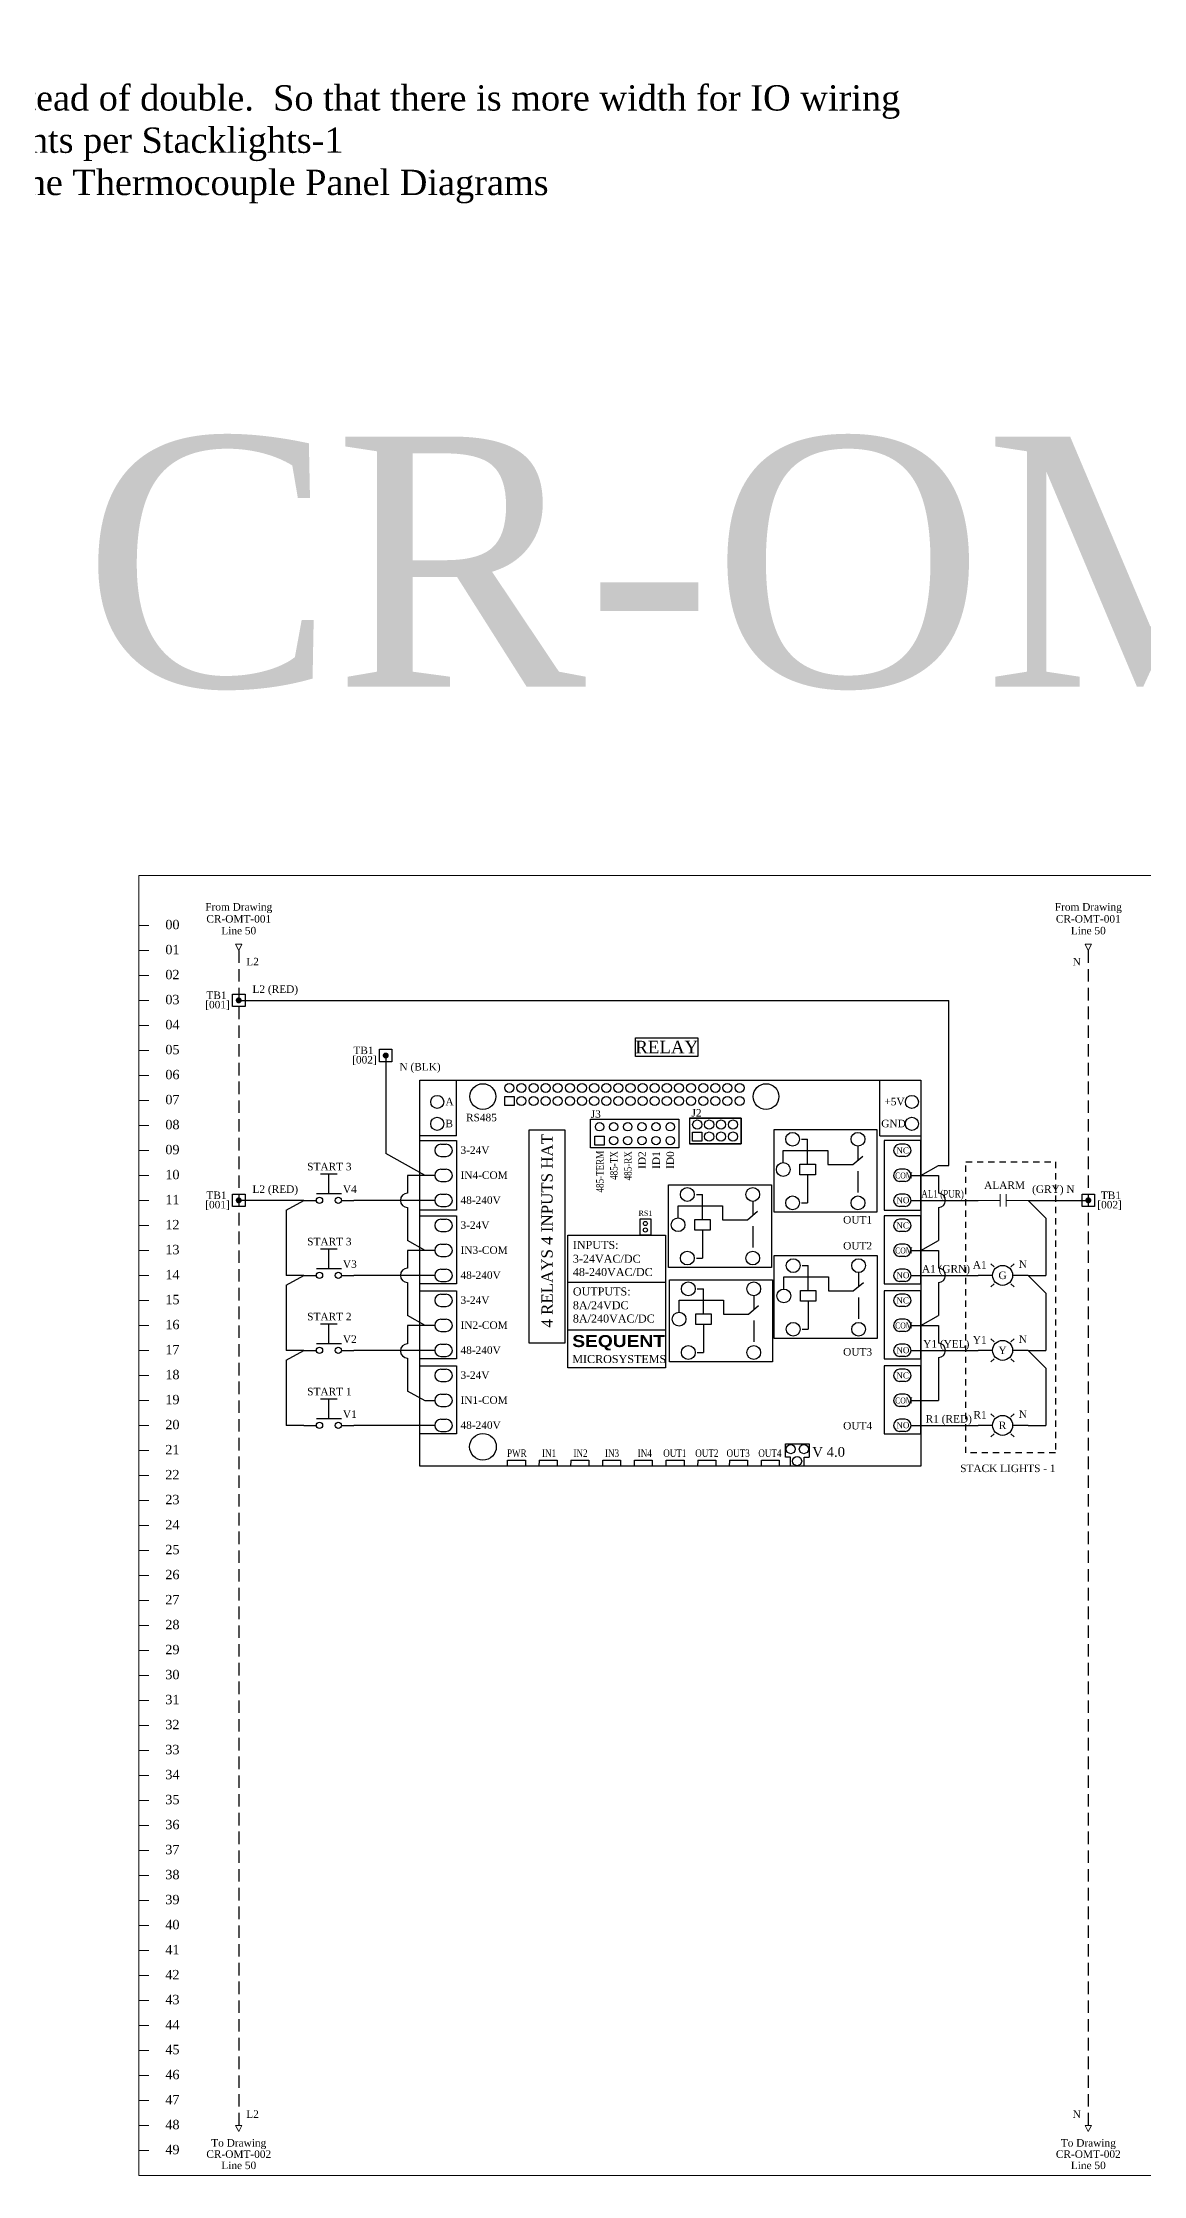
# Model space of a CAD drawing. Extents: x -1 to 110, y 0 to 43.
# Drawn here: x 44.55 to 66.58, y 0 to 42.65 of the extents above; entities that cross this region are included whole.
import ezdxf
from ezdxf.enums import TextEntityAlignment as Align

# ---------------------------------------------------------------- set-up
doc = ezdxf.new("R2010")
doc.units = 0
doc.header["$MEASUREMENT"] = 0
doc.linetypes.add('DASHED2', pattern=[0.375, 0.25, -0.125])
doc.layers.get('0').update_dxf_attribs({"linetype": 'CONTINUOUS'})
for name, color, linetype in [('BORDER', 7, 'CONTINUOUS'), ('BUS JUMPER', 7, 'DASHED2'), ('DEVICE', 4, 'CONTINUOUS'), ('LABEL', 1, 'CONTINUOUS'), ('TEXT', 3, 'CONTINUOUS'), ('WIRE', 7, 'CONTINUOUS')]:
    doc.layers.add(name, color=color, linetype=linetype)
doc.styles.get("Standard").update_dxf_attribs({"font": 'times.ttf', "height": 0.15})

# ---------------------------------------------------------------- blocks, each defined once
blk = doc.blocks.new('BLACK ARROW')
at = {"linetype": 'Continuous', "lineweight": 9}
for p, q in [((0, -0.0625), (0, 0.0625)), ((0, 0.0625), (0.125, 0)), ((0.125, 0), (0, -0.0625))]:
    blk.add_line(p, q, dxfattribs=at)
blk = doc.blocks.new('1ARROW_FROM_TOP')
at = {"layer": 'WIRE', "rotation": 270}
blk.add_blockref('BLACK ARROW', (0, 0.125), dxfattribs=at)
at = {"layer": 'LABEL'}
blk.add_attdef('WIRE_NUMBER_LEFT', text='', height=0.15, dxfattribs=at).set_placement((-0.15, -0.15), align=Align.TOP_RIGHT)
blk.add_attdef('WIRE_NUMBER_RIGHT', text='', height=0.15, dxfattribs=at).set_placement((0.15, -0.15), align=Align.TOP_LEFT)
at = {"layer": 'TEXT'}
for tag, p in [('DESC1', (0, 0.75)), ('DESC2', (0, 0.51)), ('DESC3', (0, 0.275))]:
    blk.add_attdef(tag, text='', height=0.15, dxfattribs=at).set_placement(p, align=Align.BOTTOM_CENTER)
blk = doc.blocks.new('2_column_border')
at = {"lineweight": 9}
for p, q in [((0, 25), (0, 24)), ((0, 25), (0.2, 25)), ((0, 24.5), (0.2, 24.5)), ((0, 24), (0, 23)), ((0, 24), (0.2, 24)), ((0, 23.5), (0.2, 23.5)), ((0, 23), (0, 22)), ((0, 23), (0.2, 23)), ((0, 22.5), (0.2, 22.5)), ((0, 22), (0, 21)), ((0, 22), (0.2, 22)), ((0, 21.5), (0.2, 21.5)), ((0, 21), (0, 20)), ((0, 21), (0.2, 21)), ((0, 20.5), (0.2, 20.5)), ((0, 20), (0, 19)), ((0, 20), (0.2, 20)), ((0, 19.5), (0.2, 19.5)), ((0, 19), (0, 18)), ((0, 19), (0.2, 19)), ((0, 18.5), (0.2, 18.5)), ((0, 18), (0, 17)), ((0, 18), (0.2, 18)), ((0, 17.5), (0.2, 17.5)), ((0, 17), (0, 16)), ((0, 17), (0.2, 17)), ((0, 16.5), (0.2, 16.5)), ((0, 16), (0, 15)), ((0, 16), (0.2, 16)), ((0, 15.5), (0.2, 15.5)), ((0, 15), (0, 14)), ((0, 15), (0.2, 15)), ((0, 14.5), (0.2, 14.5)), ((0, 14), (0, 13)), ((0, 14), (0.2, 14)), ((0, 13.5), (0.2, 13.5)), ((0, 13), (0, 12)), ((0, 13), (0.2, 13)), ((0, 12.5), (0.2, 12.5)), ((0, 12), (0, 11)), ((0, 12), (0.2, 12)), ((0, 11.5), (0.2, 11.5)), ((0, 11), (0, 10)), ((0, 11), (0.2, 11)), ((0, 10.5), (0.2, 10.5)), ((0, 10), (0, 9)), ((0, 10), (0.2, 10)), ((0, 9.5), (0.2, 9.5)), ((0, 9), (0, 8)), ((0, 9), (0.2, 9)), ((0, 8.5), (0.2, 8.5)), ((0, 8), (0, 7)), ((0, 8), (0.2, 8)), ((0, 7.5), (0.2, 7.5)), ((0, 7), (0, 6)), ((0, 7), (0.2, 7)), ((0, 6.5), (0.2, 6.5)), ((0, 6), (0, 5)), ((0, 6), (0.2, 6)), ((0, 5.5), (0.2, 5.5)), ((0, 5), (0, 4)), ((0, 5), (0.2, 5)), ((0, 4.5), (0.2, 4.5)), ((0, 4), (0, 3)), ((0, 4), (0.2, 4)), ((0, 3.5), (0.2, 3.5)), ((0, 3), (0, 2)), ((0, 3), (0.2, 3)), ((0, 2.5), (0.2, 2.5)), ((0, 2), (0, 1)), ((0, 2), (0.2, 2)), ((0, 1.5), (0.2, 1.5)), ((0, 1), (0, 0)), ((0, 1), (0.2, 1)), ((0, 0.5), (0.2, 0.5))]:
    blk.add_line(p, q, dxfattribs=at)
blk.add_lwpolyline([(0, 0), (40, 0), (40, 26), (0, 26)], close=True, dxfattribs=at)
for s, p in [('00', (0.673, 25.016)), ('51', (20.673, 24.516)), ('10', (0.673, 20.016)), ('61', (20.673, 19.516)), ('20', (0.673, 15.016)), ('71', (20.673, 14.516)), ('30', (0.673, 10.016)), ('40', (0.673, 5.016))]:
    blk.add_text(s, height=0.1875).set_placement(p, align=Align.MIDDLE_CENTER)
for s, p in [('50', (20.673, 25.016)), ('01', (0.673, 24.516)), ('02', (0.673, 24.016)), ('52', (20.673, 24.016)), ('03', (0.673, 23.516)), ('53', (20.673, 23.516)), ('04', (0.673, 23.016)), ('54', (20.673, 23.016)), ('05', (0.673, 22.516)), ('55', (20.673, 22.516)), ('06', (0.673, 22.016)), ('56', (20.673, 22.016)), ('07', (0.673, 21.516)), ('57', (20.673, 21.516)), ('08', (0.673, 21.016)), ('58', (20.673, 21.016)), ('09', (0.673, 20.516)), ('59', (20.673, 20.516)), ('60', (20.673, 20.016)), ('11', (0.673, 19.516)), ('12', (0.673, 19.016)), ('62', (20.673, 19.016)), ('13', (0.673, 18.516)), ('63', (20.673, 18.516)), ('14', (0.673, 18.016)), ('64', (20.673, 18.016)), ('15', (0.673, 17.516)), ('65', (20.673, 17.516)), ('16', (0.673, 17.016)), ('66', (20.673, 17.016)), ('17', (0.673, 16.516)), ('67', (20.673, 16.516)), ('18', (0.673, 16.016)), ('68', (20.673, 16.016)), ('19', (0.673, 15.516)), ('69', (20.673, 15.516)), ('70', (20.673, 15.016)), ('21', (0.673, 14.516)), ('22', (0.673, 14.016)), ('72', (20.673, 14.016)), ('23', (0.673, 13.516)), ('73', (20.673, 13.516)), ('24', (0.673, 13.016)), ('74', (20.673, 13.016)), ('25', (0.673, 12.516)), ('75', (20.673, 12.516)), ('26', (0.673, 12.016)), ('76', (20.673, 12.016)), ('27', (0.673, 11.516)), ('77', (20.673, 11.516)), ('28', (0.673, 11.016)), ('78', (20.673, 11.016)), ('29', (0.673, 10.516)), ('79', (20.673, 10.516)), ('80', (20.673, 10.016)), ('31', (0.673, 9.516)), ('81', (20.673, 9.516)), ('32', (0.673, 9.016)), ('82', (20.673, 9.016)), ('33', (0.673, 8.516)), ('83', (20.673, 8.516)), ('34', (0.673, 8.016)), ('84', (20.673, 8.016)), ('35', (0.673, 7.516)), ('85', (20.673, 7.516)), ('36', (0.673, 7.016)), ('86', (20.673, 7.016)), ('37', (0.673, 6.516)), ('87', (20.673, 6.516)), ('38', (0.673, 6.016)), ('88', (20.673, 6.016)), ('39', (0.673, 5.516)), ('89', (20.673, 5.516)), ('90', (20.673, 5.016)), ('41', (0.673, 4.516)), ('91', (20.673, 4.516)), ('42', (0.673, 4.016)), ('92', (20.673, 4.016)), ('43', (0.673, 3.516)), ('93', (20.673, 3.516)), ('44', (0.673, 3.016)), ('94', (20.673, 3.016)), ('45', (0.673, 2.516)), ('95', (20.673, 2.516)), ('46', (0.673, 2.016)), ('96', (20.673, 2.016)), ('47', (0.673, 1.516)), ('97', (20.673, 1.516)), ('48', (0.673, 1.016)), ('98', (20.673, 1.016)), ('49', (0.673, 0.516)), ('99', (20.673, 0.516))]:
    blk.add_text(s, height=0.1875).set_placement(p, align=Align.MIDDLE)
blk = doc.blocks.new('Four Relays Four HV Inputs')
at = {"layer": 'DEVICE'}
for p, q in [((0, 6.815), (10.025, 6.815)), ((0, -0.907), (0, 6.815)), ((0, 5.704), (0, 6.815)), ((0.734, 5.704), (0.734, 6.815)), ((9.207, 5.704), (9.207, 6.815)), ((10.025, 6.815), (10.025, -0.907)), ((3.42, 6.035), (5.187, 6.035)), ((3.42, 5.464), (3.42, 6.035)), ((5.187, 6.035), (5.187, 5.464)), ((0.734, 5.704), (0, 5.704)), ((7.641, 5.633), (7.763, 5.633)), ((7.763, 5.133), (7.763, 5.633)), ((9.207, 5.704), (10.025, 5.704)), ((0.424, 5.533), (0.531, 5.533)), ((0.424, 5.29), (0.531, 5.29)), ((5.187, 5.464), (3.42, 5.464)), ((7.275, 5.408), (8.166, 5.408)), ((7.275, 5.165), (7.275, 5.408)), ((8.166, 5.408), (8.166, 5.127)), ((8.166, 5.127), (8.664, 5.127)), ((8.664, 5.127), (8.865, 5.297)), ((8.77, 5.495), (8.77, 5.217)), ((9.711, 5.533), (9.604, 5.533)), ((9.711, 5.29), (9.604, 5.29)), ((0.424, 5.033), (0.531, 5.033)), ((0.424, 4.79), (0.531, 4.79)), ((7.763, 4.921), (7.763, 4.36)), ((8.77, 4.996), (8.77, 4.57)), ((9.711, 5.033), (9.604, 5.033)), ((9.711, 4.79), (9.604, 4.79)), ((0.424, 4.533), (0.531, 4.533)), ((0.424, 4.29), (0.531, 4.29)), ((5.169, 4.304), (6.06, 4.304)), ((5.169, 4.061), (5.169, 4.304)), ((5.536, 4.529), (5.657, 4.529)), ((5.657, 4.029), (5.657, 4.529)), ((6.06, 4.304), (6.06, 4.024)), ((6.664, 4.392), (6.664, 4.113)), ((7.641, 4.36), (7.763, 4.36)), ((9.711, 4.533), (9.604, 4.533)), ((9.711, 4.29), (9.604, 4.29)), ((0.424, 4.033), (0.531, 4.033)), ((6.06, 4.024), (6.558, 4.024)), ((6.558, 4.024), (6.759, 4.193)), ((6.664, 3.893), (6.664, 3.466)), ((9.711, 4.033), (9.604, 4.033)), ((0.424, 3.79), (0.531, 3.79)), ((0.424, 3.533), (0.531, 3.533)), ((2.964, 3.714), (4.917, 3.714)), ((2.964, 1.061), (2.964, 3.714)), ((4.917, 3.714), (4.917, 1.061)), ((5.657, 3.817), (5.657, 3.256)), ((9.711, 3.79), (9.604, 3.79)), ((9.711, 3.533), (9.604, 3.533)), ((0.424, 3.29), (0.531, 3.29)), ((0.424, 3.033), (0.531, 3.033)), ((5.536, 3.256), (5.657, 3.256)), ((7.654, 3.105), (7.776, 3.105)), ((7.776, 2.605), (7.776, 3.105)), ((9.711, 3.29), (9.604, 3.29)), ((9.711, 3.033), (9.604, 3.033)), ((0.424, 2.79), (0.531, 2.79)), ((2.964, 2.774), (4.917, 2.774)), ((5.555, 2.641), (5.677, 2.641)), ((5.677, 2.141), (5.677, 2.641)), ((7.287, 2.88), (8.178, 2.88)), ((7.287, 2.637), (7.287, 2.88)), ((8.178, 2.88), (8.178, 2.6)), ((8.178, 2.6), (8.676, 2.6)), ((8.676, 2.6), (8.878, 2.769)), ((8.782, 2.968), (8.782, 2.689)), ((9.711, 2.79), (9.604, 2.79)), ((0.424, 2.533), (0.531, 2.533)), ((0.424, 2.29), (0.531, 2.29)), ((5.189, 2.416), (6.08, 2.416)), ((5.189, 2.173), (5.189, 2.416)), ((6.08, 2.416), (6.08, 2.136)), ((6.08, 2.136), (6.578, 2.136)), ((6.578, 2.136), (6.779, 2.305)), ((6.684, 2.504), (6.684, 2.225)), ((7.776, 2.393), (7.776, 1.832)), ((8.782, 2.469), (8.782, 2.042)), ((9.711, 2.533), (9.604, 2.533)), ((9.711, 2.29), (9.604, 2.29)), ((0.424, 2.033), (0.531, 2.033)), ((0.424, 1.79), (0.531, 1.79)), ((2.964, 1.821), (4.917, 1.821)), ((5.677, 1.929), (5.677, 1.368)), ((6.684, 2.005), (6.684, 1.578)), ((7.654, 1.832), (7.776, 1.832)), ((9.711, 2.033), (9.604, 2.033)), ((9.711, 1.79), (9.604, 1.79)), ((0.424, 1.533), (0.531, 1.533)), ((0.424, 1.29), (0.531, 1.29)), ((5.555, 1.368), (5.677, 1.368)), ((9.711, 1.533), (9.604, 1.533)), ((9.711, 1.29), (9.604, 1.29)), ((0.424, 1.033), (0.531, 1.033)), ((4.917, 1.061), (2.964, 1.061)), ((9.711, 1.033), (9.604, 1.033)), ((0.424, 0.79), (0.531, 0.79)), ((0.424, 0.533), (0.531, 0.533)), ((9.711, 0.79), (9.604, 0.79)), ((9.711, 0.533), (9.604, 0.533)), ((0.424, 0.29), (0.531, 0.29)), ((0.424, 0.033), (0.531, 0.033)), ((9.711, 0.29), (9.604, 0.29)), ((9.711, 0.033), (9.604, 0.033)), ((0.424, -0.21), (0.531, -0.21)), ((9.711, -0.21), (9.604, -0.21)), ((1.755, -0.912), (1.757, -0.788)), ((1.757, -0.788), (2.114, -0.788)), ((2.114, -0.788), (2.114, -0.907)), ((2.392, -0.91), (2.395, -0.785)), ((2.392, -0.788), (2.749, -0.788)), ((2.749, -0.788), (2.749, -0.907)), ((3.027, -0.91), (3.03, -0.785)), ((3.027, -0.788), (3.384, -0.788)), ((3.384, -0.788), (3.384, -0.907)), ((3.662, -0.91), (3.665, -0.785)), ((3.662, -0.788), (4.019, -0.788)), ((4.019, -0.788), (4.019, -0.907)), ((4.297, -0.91), (4.3, -0.785)), ((4.297, -0.788), (4.654, -0.788)), ((4.654, -0.788), (4.654, -0.907)), ((4.932, -0.91), (4.935, -0.785)), ((4.932, -0.788), (5.289, -0.788)), ((5.289, -0.788), (5.289, -0.907)), ((5.567, -0.91), (5.57, -0.785)), ((5.567, -0.788), (5.924, -0.788)), ((5.924, -0.788), (5.924, -0.907)), ((6.202, -0.91), (6.205, -0.785)), ((6.202, -0.788), (6.559, -0.788)), ((6.559, -0.788), (6.559, -0.907)), ((6.837, -0.91), (6.84, -0.785)), ((6.837, -0.788), (7.194, -0.788)), ((7.194, -0.788), (7.194, -0.907)), ((7.318, -0.462), (7.792, -0.462)), ((7.318, -0.728), (7.318, -0.462)), ((7.417, -0.728), (7.318, -0.728)), ((7.417, -0.907), (7.417, -0.728)), ((7.692, -0.907), (7.692, -0.728)), ((7.692, -0.728), (7.792, -0.728)), ((7.792, -0.462), (7.792, -0.728)), ((10.025, -0.907), (0, -0.907))]:
    blk.add_line(p, q, dxfattribs=at)
for points in [[(1.702, 6.489), (1.889, 6.489), (1.889, 6.305), (1.702, 6.305)], [(5.402, 6.058), (6.425, 6.058), (6.425, 5.537), (5.402, 5.537)], [(5.403, 6.055), (6.431, 6.055), (6.431, 5.543), (5.403, 5.543)], [(0, 5.609), (0.734, 5.609), (0.734, 4.216), (0, 4.216)], [(2.191, 5.822), (2.905, 5.822), (2.905, 1.552), (2.191, 1.552)], [(3.501, 5.696), (3.688, 5.696), (3.688, 5.512), (3.501, 5.512)], [(5.458, 5.776), (5.645, 5.776), (5.645, 5.592), (5.458, 5.592)], [(7.095, 5.829), (9.144, 5.829), (9.144, 4.173), (7.095, 4.173)], [(10.025, 5.609), (9.291, 5.609), (9.291, 4.216), (10.025, 4.216)], [(7.609, 5.133), (7.917, 5.133), (7.917, 4.921), (7.609, 4.921)], [(4.979, 4.724), (7.038, 4.724), (7.038, 3.07), (4.979, 3.07)], [(0, 4.101), (0.734, 4.101), (0.734, 2.739), (0, 2.739)], [(4.414, 4.042), (4.626, 4.042), (4.626, 3.714), (4.414, 3.714)], [(5.504, 4.029), (5.811, 4.029), (5.811, 3.817), (5.504, 3.817)], [(10.025, 4.101), (9.291, 4.101), (9.291, 2.739), (10.025, 2.739)], [(7.094, 3.306), (9.157, 3.306), (9.157, 1.646), (7.094, 1.646)], [(0, 2.601), (0.734, 2.601), (0.734, 1.239), (0, 1.239)], [(5, 2.821), (7.058, 2.821), (7.058, 1.181), (5, 1.181)], [(7.622, 2.605), (7.929, 2.605), (7.929, 2.393), (7.622, 2.393)], [(10.025, 2.601), (9.291, 2.601), (9.291, 1.239), (10.025, 1.239)], [(5.523, 2.141), (5.831, 2.141), (5.831, 1.929), (5.523, 1.929)], [(0, 1.101), (0.734, 1.101), (0.734, -0.261), (0, -0.261)], [(10.025, 1.101), (9.291, 1.101), (9.291, -0.261), (10.025, -0.261)]]:
    blk.add_lwpolyline(points, close=True, dxfattribs=at)
for centre, radius in [((0.351, 6.379), 0.131), ((1.264, 6.486), 0.258), ((1.793, 6.66), 0.0906), ((2.036, 6.66), 0.0906), ((2.036, 6.399), 0.0906), ((2.278, 6.66), 0.0906), ((2.278, 6.399), 0.0906), ((2.521, 6.66), 0.0906), ((2.521, 6.399), 0.0906), ((2.763, 6.66), 0.0906), ((2.763, 6.399), 0.0906), ((3.006, 6.66), 0.0906), ((3.006, 6.399), 0.0906), ((3.248, 6.66), 0.0906), ((3.248, 6.399), 0.0906), ((3.491, 6.66), 0.0906), ((3.491, 6.399), 0.0906), ((3.733, 6.66), 0.0906), ((3.733, 6.399), 0.0906), ((3.975, 6.66), 0.0906), ((3.975, 6.399), 0.0906), ((4.218, 6.66), 0.0906), ((4.218, 6.399), 0.0906), ((4.46, 6.66), 0.0906), ((4.46, 6.399), 0.0906), ((4.703, 6.66), 0.0906), ((4.703, 6.399), 0.0906), ((4.945, 6.66), 0.0906), ((4.945, 6.399), 0.0906), ((5.188, 6.66), 0.0906), ((5.188, 6.399), 0.0906), ((5.43, 6.66), 0.0906), ((5.43, 6.399), 0.0906), ((5.673, 6.66), 0.0906), ((5.673, 6.399), 0.0906), ((5.915, 6.66), 0.0906), ((5.915, 6.399), 0.0906), ((6.157, 6.66), 0.0906), ((6.157, 6.399), 0.0906), ((6.4, 6.66), 0.0906), ((6.4, 6.399), 0.0906), ((6.93, 6.486), 0.258), ((9.85, 6.379), 0.131), ((0.351, 5.942), 0.131), ((5.554, 5.926), 0.0923), ((5.792, 5.926), 0.0923), ((6.03, 5.926), 0.0923), ((6.269, 5.926), 0.0923), ((9.85, 5.942), 0.131), ((3.599, 5.882), 0.0832), ((3.882, 5.882), 0.0832), ((3.882, 5.607), 0.0832), ((4.164, 5.882), 0.0832), ((4.164, 5.607), 0.0832), ((4.447, 5.882), 0.0832), ((4.447, 5.607), 0.0832), ((4.729, 5.882), 0.0832), ((4.729, 5.607), 0.0832), ((5.012, 5.882), 0.0832), ((5.012, 5.607), 0.0832), ((5.792, 5.686), 0.0923), ((6.03, 5.686), 0.0923), ((6.269, 5.686), 0.0923), ((7.461, 5.633), 0.138), ((8.77, 5.633), 0.138), ((7.275, 5.027), 0.138), ((5.355, 4.529), 0.138), ((6.664, 4.529), 0.138), ((7.461, 4.36), 0.138), ((8.77, 4.36), 0.138), ((4.517, 3.948), 0.0408), ((4.517, 3.818), 0.0408), ((5.169, 3.923), 0.138), ((5.355, 3.256), 0.138), ((6.664, 3.256), 0.138), ((7.474, 3.105), 0.138), ((8.782, 3.105), 0.138), ((5.375, 2.641), 0.138), ((6.684, 2.641), 0.138), ((7.287, 2.499), 0.138), ((5.189, 2.035), 0.138), ((7.474, 1.832), 0.138), ((8.782, 1.832), 0.138), ((5.375, 1.368), 0.138), ((6.684, 1.368), 0.138), ((1.266, -0.518), 0.267), ((7.425, -0.565), 0.0906), ((7.553, -0.805), 0.0906), ((7.687, -0.565), 0.0906)]:
    blk.add_circle(centre, radius, dxfattribs=at)
for centre, start, end in [((0.424, 5.411), 90, 270), ((0.531, 5.411), 270, 90), ((9.604, 5.411), 90, 270), ((9.711, 5.411), 270, 90), ((0.424, 4.911), 90, 270), ((0.531, 4.911), 270, 90), ((9.604, 4.911), 90, 270), ((9.711, 4.911), 270, 90), ((0.424, 4.411), 90, 270), ((0.531, 4.411), 270, 90), ((9.604, 4.411), 90, 270), ((9.711, 4.411), 270, 90), ((0.424, 3.911), 90, 270), ((0.531, 3.911), 270, 90), ((9.604, 3.911), 90, 270), ((9.711, 3.911), 270, 90), ((0.424, 3.411), 90, 270), ((0.531, 3.411), 270, 90), ((9.604, 3.411), 90, 270), ((9.711, 3.411), 270, 90), ((0.424, 2.911), 90, 270), ((0.531, 2.911), 270, 90), ((9.604, 2.911), 90, 270), ((9.711, 2.911), 270, 90), ((0.424, 2.411), 90, 270), ((0.531, 2.411), 270, 90), ((9.604, 2.411), 90, 270), ((9.711, 2.411), 270, 90), ((0.424, 1.911), 90, 270), ((0.531, 1.911), 270, 90), ((9.604, 1.911), 90, 270), ((9.711, 1.911), 270, 90), ((0.424, 1.411), 90, 270), ((0.531, 1.411), 270, 90), ((9.604, 1.411), 90, 270), ((9.711, 1.411), 270, 90), ((0.424, 0.911), 90, 270), ((0.531, 0.911), 270, 90), ((9.604, 0.911), 90, 270), ((9.711, 0.911), 270, 90), ((0.424, 0.411), 90, 270), ((0.531, 0.411), 270, 90), ((9.604, 0.411), 90, 270), ((9.711, 0.411), 270, 90), ((0.424, -0.089), 90, 270), ((0.531, -0.089), 270, 90), ((9.604, -0.089), 90, 270), ((9.711, -0.089), 270, 90)]:
    blk.add_arc(centre, 0.122, start, end, dxfattribs=at)
for s, p in [('INPUTS:', (3.065, 3.519)), ('48-240VAC/DC', (3.065, 2.977)), ('3-24VAC/DC', (3.065, 3.243)), ('OUTPUTS:', (3.065, 2.589)), ('8A/24VDC', (3.065, 2.313)), ('8A/240VAC/DC', (3.065, 2.047))]:
    blk.add_text(s, height=0.16, dxfattribs=at).set_placement(p, align=Align.MIDDLE_LEFT)
at = {"layer": 'DEVICE', "insert": (2.436, 1.867), "char_height": 0.224, "attachment_point": 1, "rotation": 90}
blk.add_mtext_dynamic_manual_height_columns('4 RELAYS 4 INPUTS HAT', width=3.87997, gutter_width=1, heights=[0], dxfattribs=at)
at = {"layer": 'DEVICE', "insert": (3.053, 1.717), "char_height": 0.16, "attachment_point": 1}
blk.add_mtext_dynamic_manual_height_columns('{\\fArial Black|b0|i0|c0|p34;\\H1.5x;SEQUENT} \\PMICROSYSTEMS', width=3.87997, gutter_width=1, heights=[0], dxfattribs=at)
at = {"layer": 'TEXT'}
for s, height, p in [('A', 0.15, (0.515, 6.387)), ('+5V', 0.15, (9.299, 6.387)), ('B', 0.15, (0.515, 5.948)), ('RS485', 0.15, (0.927, 6.068)), ('J3', 0.15, (3.423, 6.137)), ('J2', 0.15, (5.439, 6.161)), ('GND', 0.15, (9.236, 5.948)), ('3-24V', 0.15, (0.817, 5.416)), ('NC', 0.12, (9.537, 5.409)), ('IN4-COM', 0.15, (0.817, 4.916)), ('48-240V', 0.15, (0.817, 4.416)), ('NO', 0.12, (9.537, 4.414)), ('3-24V', 0.15, (0.817, 3.916)), ('RS1', 0.105, (4.379, 4.153)), ('OUT1', 0.15, (8.473, 4.022)), ('NC', 0.12, (9.537, 3.909)), ('IN3-COM', 0.15, (0.817, 3.416)), ('OUT2', 0.15, (8.473, 3.503)), ('48-240V', 0.15, (0.817, 2.916)), ('NO', 0.12, (9.537, 2.914)), ('3-24V', 0.15, (0.817, 2.416)), ('NC', 0.12, (9.537, 2.409)), ('IN2-COM', 0.15, (0.817, 1.916)), ('48-240V', 0.15, (0.817, 1.416)), ('OUT3', 0.15, (8.473, 1.381)), ('NO', 0.12, (9.537, 1.414)), ('3-24V', 0.15, (0.817, 0.916)), ('NC', 0.12, (9.537, 0.909)), ('IN1-COM', 0.15, (0.817, 0.416)), ('48-240V', 0.15, (0.817, -0.084)), ('OUT4', 0.15, (8.473, -0.096)), ('NO', 0.12, (9.537, -0.086)), ('V 4.0', 0.195, (7.856, -0.62))]:
    blk.add_text(s, height=height, dxfattribs=at).set_placement(p, align=Align.MIDDLE_LEFT)
at = {"layer": 'TEXT', "width": 0.8}
for s, p in [('485-TERM', (3.606, 5.403)), ('485-TX', (3.885, 5.394)), ('485-RX', (4.167, 5.394))]:
    blk.add_text(s, height=0.15, rotation=90, dxfattribs=at).set_placement(p, align=Align.MIDDLE_RIGHT)
at = {"layer": 'TEXT'}
for s, p in [('ID2', (4.448, 5.392)), ('ID1', (4.731, 5.392)), ('ID0', (5.013, 5.392))]:
    blk.add_text(s, height=0.15, rotation=90, dxfattribs=at).set_placement(p, align=Align.MIDDLE_RIGHT)
for s, height, width, p in [('COM', 0.12, 0.7, (9.514, 4.908)), ('COM', 0.12, 0.7, (9.514, 3.408)), ('COM', 0.12, 0.7, (9.514, 1.908)), ('COM', 0.12, 0.7, (9.514, 0.408)), ('PWR', 0.15, 0.8, (1.747, -0.645)), ('IN1', 0.15, 0.8, (2.447, -0.645)), ('IN2', 0.15, 0.8, (3.077, -0.645)), ('IN3', 0.15, 0.8, (3.707, -0.645)), ('IN4', 0.15, 0.8, (4.363, -0.645)), ('OUT1', 0.15, 0.8, (4.873, -0.645)), ('OUT2', 0.15, 0.8, (5.514, -0.645)), ('OUT3', 0.15, 0.8, (6.141, -0.645)), ('OUT4', 0.15, 0.8, (6.776, -0.645))]:
    blk.add_text(s, height=height, dxfattribs=dict(at, width=width)).set_placement(p, align=Align.MIDDLE_LEFT)
blk = doc.blocks.new('SINGLE_ESTOP_NC_NUM')
at = {"layer": 'DEVICE'}
for p, q in [((0.333, 0.528), (0.666, 0.528)), ((0.5, 0.136), (0.499, 0.528)), ((0, 0), (0.25, 0)), ((0.25, 0.136), (0.75, 0.136)), ((0.75, 0), (1, 0))]:
    blk.add_line(p, q, dxfattribs=at)
for centre in [(0.312, 0), (0.688, 0)]:
    blk.add_circle(centre, 0.0625, dxfattribs=at)
at = {"layer": 'LABEL'}
blk.add_attdef('LEFT_WIRE', text='', height=0.15, dxfattribs=at).set_placement((0.219, 0.15), align=Align.RIGHT)
blk.add_attdef('RIGHT_WIRE', (0.781, 0.15), '', height=0.15, dxfattribs=at)
at = {"layer": 'TEXT'}
for tag, p in [('DESC', (0.502, 0.811)), ('PBXX', (0.507, 0.619))]:
    blk.add_attdef(tag, text='', height=0.15, dxfattribs=at).set_placement(p, align=Align.CENTER)
blk = doc.blocks.new('LIGHT - PUSH TO TEST')
at = {"layer": 'DEVICE'}
for p, q in [((0.663, 0), (0.375, 0)), ((0.629, 0.233), (0.696, 0.167)), ((1.096, 0.233), (1.029, 0.167)), ((1.375, 0), (1.063, 0)), ((0.629, -0.233), (0.696, -0.167)), ((1.096, -0.233), (1.029, -0.167))]:
    blk.add_line(p, q, dxfattribs=at)
blk.add_circle((0.863, 0), 0.2, dxfattribs=at)
at = {"layer": 'LABEL'}
blk.add_attdef('WIRE_LABEL_LEFT', text='', height=0.15, dxfattribs=at).set_placement((0.562, 0.15), align=Align.RIGHT)
blk.add_attdef('WIRE_LABEL_RIGHT', (1.187, 0.15), '', height=0.15, dxfattribs=at)
at = {"layer": 'TEXT'}
for tag, p in [('DESC', (0.863, 0.4)), ('LTX', (0.863, 0.6))]:
    blk.add_attdef(tag, text='', height=0.15, dxfattribs=at).set_placement(p, align=Align.BOTTOM_CENTER)
blk.add_attdef('C', text='', height=0.15, dxfattribs=at).set_placement((0.863, 0), align=Align.MIDDLE)
blk.add_attdef('X', text='', height=0.15, dxfattribs=at).set_placement((0.562, -0.3), align=Align.RIGHT)
blk.add_attdef('Y', (1.187, -0.3), '', height=0.15, dxfattribs=at)
blk = doc.blocks.new('1NO_CONTACT_HORIZ')
at = {"layer": 'DEVICE', "color": 4, "lineweight": 9}
for p, q in [((0, 0), (0.4375, 0)), ((0.4375, 0.125), (0.4375, -0.125)), ((0.5625, -0.125), (0.5625, 0.125)), ((0.5625, 0), (1, 0))]:
    blk.add_line(p, q, dxfattribs=at)
at = {"layer": 'TEXT'}
for tag, p in [('DESC', (0.5, 0.45)), ('LINE', (0.5, 0.25))]:
    blk.add_attdef(tag, text='', height=0.15, dxfattribs=at).set_placement(p, align=Align.MIDDLE_CENTER)
blk.add_attdef('X', text='', height=0.15, dxfattribs=at).set_placement((0.3375, -0.15), align=Align.MIDDLE_RIGHT)
blk.add_attdef('Y', text='', height=0.15, dxfattribs=at).set_placement((0.6625, -0.15), align=Align.MIDDLE_LEFT)
blk = doc.blocks.new('NODE')
at = {"const_width": 0.0575}
blk.add_lwpolyline([(-0.03375, 0, 1), (0.03375, 0, 1)], format="xyb", close=True, dxfattribs=at)
blk = doc.blocks.new('TB-Universal')
at = {"layer": 'DEVICE'}
for p, q in [((-0.125, -0.125), (-0.125, 0.125)), ((-0.125, 0.125), (0.125, 0.125)), ((0.125, 0.125), (0.125, -0.125)), ((0.125, -0.125), (-0.125, -0.125))]:
    blk.add_line(p, q, dxfattribs=at)
at = {"layer": 'DEVICE', "xscale": 0.9547136691154776, "yscale": 0.9547136691154776, "zscale": 0.9547136691154776, "rotation": 180}
blk.add_blockref('NODE', (0, 0), dxfattribs=at)
at = {"layer": 'LABEL', "flags": 8}
for tag, p in [('WIRE_TL', (-0.275, 0.15)), ('WIRE_BL', (-0.275, -0.3))]:
    blk.add_attdef(tag, text='', height=0.15, dxfattribs=at).set_placement(p, align=Align.RIGHT)
for tag, p in [('WIRE_TR', (0.275, 0.15)), ('WIRE_BR', (0.275, -0.3))]:
    blk.add_attdef(tag, p, '', height=0.15, dxfattribs=at)
at = {"layer": 'TEXT', "flags": 8}
for tag, p in [('TB_T', (0, 0.38)), ('[TB_T]', (0, 0.157)), ('TB_B', (0, -0.426)), ('[TB_B]', (0, -0.646))]:
    blk.add_attdef(tag, text='', height=0.15, dxfattribs=at).set_placement(p, align=Align.BOTTOM_CENTER)
for tag, p in [('TB_L', (-0.244, 0.102)), ('[TB_L]', (-0.18, -0.086))]:
    blk.add_attdef(tag, text='', height=0.15, dxfattribs=at).set_placement(p, align=Align.MIDDLE_RIGHT)
for tag, p in [('TB_R', (0.251, 0.102)), ('[TB_R]', (0.18, -0.086))]:
    blk.add_attdef(tag, text='', height=0.15, dxfattribs=at).set_placement(p, align=Align.MIDDLE_LEFT)
blk = doc.blocks.new('1ARROW_TO_BOTTOM')
at = {"layer": 'WIRE', "rotation": 270}
blk.add_blockref('BLACK ARROW', (0, 0), dxfattribs=at)
at = {"layer": 'LABEL'}
blk.add_attdef('WIRE_NUMBER_LEFT', text='', height=0.15, dxfattribs=at).set_placement((-0.15, 0.15), align=Align.RIGHT)
blk.add_attdef('WIRE_NUMBER_RIGHT', (0.15, 0.15), '', height=0.15, dxfattribs=at)
at = {"layer": 'TEXT'}
for tag, p in [('DESC1', (0, -0.275)), ('DESC2', (0, -0.5)), ('DESC3', (0, -0.725))]:
    blk.add_attdef(tag, text='', height=0.15, dxfattribs=at).set_placement(p, align=Align.TOP_CENTER)

msp = doc.modelspace()

# ---------------------------------------------------------------- linework, layer by layer
for p, q in [((52.397, 19.5), (50.777, 19.5)), ((61.927, 19.5), (63.271, 19.5)), ((64.271, 19.5), (65.474, 19.5)), ((49.777, 18), (49.423, 18)), ((52.397, 18), (50.777, 18)), ((61.927, 18), (63.271, 18)), ((49.777, 16.5), (49.423, 16.5)), ((52.397, 16.5), (50.777, 16.5)), ((61.927, 16.5), (63.271, 16.5)), ((49.777, 15), (49.423, 15)), ((52.397, 15), (50.777, 15)), ((61.927, 15), (63.271, 15))]:
    msp.add_line(p, q)
at = {"layer": 'BORDER', "lineweight": 9}
msp.add_lwpolyline([(46.474, 0), (86.474, 0), (86.474, 26), (46.474, 26)], close=True, dxfattribs=at)
at = {"layer": 'BUS JUMPER'}
for p, q in [((48.474, 24.5), (48.474, 1)), ((65.474, 24.5), (65.474, 1))]:
    msp.add_line(p, q, dxfattribs=at)
at = {"layer": 'WIRE', "ltscale": 0.5}
for p, q in [((48.474, 23.5), (62.68, 23.5)), ((62.68, 20.197), (62.68, 23.5)), ((51.415, 22.397), (51.415, 20.44)), ((52.205, 20), (51.415, 20.44)), ((62.12, 20), (62.473, 20.197)), ((62.473, 20.197), (62.68, 20.197)), ((51.851, 20), (51.851, 19.643)), ((52.397, 20), (51.851, 20)), ((52.397, 20), (52.397, 20)), ((61.927, 20), (62.12, 20)), ((62.12, 20), (62.473, 20)), ((62.473, 20), (62.473, 19.643)), ((49.777, 19.5), (48.474, 19.5)), ((49.423, 19.303), (49.777, 19.5)), ((49.423, 19.303), (49.423, 18)), ((51.851, 19.357), (51.851, 18.697)), ((62.473, 19.357), (62.473, 18.697)), ((64.271, 19.5), (64.624, 19.146)), ((64.624, 19.146), (64.624, 18)), ((52.205, 18.5), (51.851, 18.697)), ((51.851, 18.5), (51.851, 18.143)), ((52.397, 18.5), (51.851, 18.5)), ((52.397, 18.5), (52.397, 18.5)), ((61.927, 18.5), (62.12, 18.5)), ((62.12, 18.5), (62.473, 18.697)), ((62.12, 18.5), (62.473, 18.5)), ((62.473, 18.5), (62.473, 18.143)), ((49.423, 17.803), (49.777, 18)), ((64.271, 18), (64.624, 18)), ((64.271, 18), (64.624, 17.646)), ((49.423, 17.803), (49.423, 16.5)), ((51.851, 17.857), (51.851, 17.197)), ((62.473, 17.857), (62.473, 17.197)), ((64.624, 17.646), (64.624, 16.5)), ((52.205, 17), (51.851, 17.197)), ((62.12, 17), (62.473, 17.197)), ((51.851, 17), (51.851, 16.631)), ((52.397, 17), (51.851, 17)), ((52.397, 17), (52.205, 17)), ((61.927, 17), (62.12, 17)), ((62.12, 17), (62.473, 17)), ((62.473, 17), (62.473, 16.643)), ((49.423, 16.303), (49.777, 16.5)), ((49.423, 16.303), (49.423, 15)), ((51.851, 16.345), (51.851, 15.685)), ((62.473, 16.357), (62.473, 15.5)), ((64.271, 16.5), (64.624, 16.5)), ((64.271, 16.5), (64.624, 16.146)), ((64.624, 16.146), (64.624, 15)), ((52.204, 15.488), (51.851, 15.685)), ((52.397, 15.488), (52.204, 15.488)), ((61.927, 15.5), (62.473, 15.5)), ((64.271, 15), (64.624, 15))]:
    msp.add_line(p, q, dxfattribs=at)
at = {"layer": 'WIRE'}
msp.add_lwpolyline([(57.663, 22.753), (57.663, 22.378), (56.413, 22.378), (56.413, 22.753)], close=True, dxfattribs=at)
at = {"layer": 'WIRE', "linetype": 'DASHED2', "ltscale": 0.5}
msp.add_lwpolyline([(63.023, 20.27), (64.816, 20.27), (64.816, 14.448), (63.023, 14.448)], close=True, dxfattribs=at)
at = {"layer": 'WIRE', "ltscale": 0.5}
for centre, start, end in [((51.851, 19.5), 90, 270), ((62.473, 19.5), 270, 90), ((51.851, 18), 90, 270), ((62.473, 18), 270, 90), ((62.473, 16.5), 270, 90), ((51.851, 16.488), 90, 270)]:
    msp.add_arc(centre, 0.143, start, end, dxfattribs=at)

# ---------------------------------------------------------------- block references
msp.add_blockref('Four Relays Four HV Inputs', (52.095, 15.089))
ref = msp.add_blockref('LIGHT - PUSH TO TEST', (62.896, 18))
ref.add_attrib('C', 'G', dxfattribs={"layer": 'TEXT', "height": 0.15}).set_placement((63.758, 18), align=Align.MIDDLE)
ref.add_attrib('WIRE_LABEL_LEFT', 'A1', dxfattribs={"layer": 'LABEL', "height": 0.15}).set_placement((63.44, 18.136), align=Align.RIGHT)
ref.add_attrib('WIRE_LABEL_RIGHT', 'N', (64.083, 18.15), dxfattribs={"layer": 'LABEL', "height": 0.15})
ref = msp.add_blockref('LIGHT - PUSH TO TEST', (62.896, 16.5))
ref.add_attrib('C', 'Y', dxfattribs={"layer": 'TEXT', "height": 0.15}).set_placement((63.758, 16.5), align=Align.MIDDLE)
ref.add_attrib('WIRE_LABEL_LEFT', 'Y1', dxfattribs={"layer": 'LABEL', "height": 0.15}).set_placement((63.44, 16.636), align=Align.RIGHT)
ref.add_attrib('WIRE_LABEL_RIGHT', 'N', (64.083, 16.65), dxfattribs={"layer": 'LABEL', "height": 0.15})
ref = msp.add_blockref('LIGHT - PUSH TO TEST', (62.896, 15))
ref.add_attrib('C', 'R', dxfattribs={"layer": 'TEXT', "height": 0.15}).set_placement((63.758, 15), align=Align.MIDDLE)
ref.add_attrib('WIRE_LABEL_LEFT', 'R1', dxfattribs={"layer": 'LABEL', "height": 0.15}).set_placement((63.44, 15.136), align=Align.RIGHT)
ref.add_attrib('WIRE_LABEL_RIGHT', 'N', (64.083, 15.15), dxfattribs={"layer": 'LABEL', "height": 0.15})
at = {"layer": 'BORDER'}
msp.add_blockref('2_column_border', (46.474, 0), dxfattribs=at)
at = {"layer": 'LABEL'}
ref = msp.add_blockref('1NO_CONTACT_HORIZ', (63.271, 19.5), dxfattribs=at)
ref.add_attrib('DESC', 'ALARM', dxfattribs={"layer": 'TEXT', "height": 0.15}).set_placement((63.798, 19.804), align=Align.MIDDLE_CENTER)
at = {"layer": 'WIRE'}
ref = msp.add_blockref('1ARROW_FROM_TOP', (48.474, 24.5), dxfattribs=at)
ref.add_attrib('DESC1', 'From Drawing', dxfattribs={"layer": 'TEXT', "height": 0.15}).set_placement((48.474, 25.25), align=Align.BOTTOM_CENTER)
ref.add_attrib('DESC2', 'CR-OMT-001', dxfattribs={"layer": 'TEXT', "height": 0.15}).set_placement((48.474, 25.01), align=Align.BOTTOM_CENTER)
ref.add_attrib('DESC3', 'Line 50', dxfattribs={"layer": 'TEXT', "height": 0.15}).set_placement((48.474, 24.775), align=Align.BOTTOM_CENTER)
ref.add_attrib('WIRE_NUMBER_RIGHT', 'L2', dxfattribs={"layer": 'LABEL', "height": 0.15}).set_placement((48.624, 24.35), align=Align.TOP_LEFT)
ref = msp.add_blockref('1ARROW_FROM_TOP', (65.474, 24.5), dxfattribs=at)
ref.add_attrib('DESC1', 'From Drawing', dxfattribs={"layer": 'TEXT', "height": 0.15}).set_placement((65.474, 25.25), align=Align.BOTTOM_CENTER)
ref.add_attrib('DESC2', 'CR-OMT-001', dxfattribs={"layer": 'TEXT', "height": 0.15}).set_placement((65.474, 25.01), align=Align.BOTTOM_CENTER)
ref.add_attrib('DESC3', 'Line 50', dxfattribs={"layer": 'TEXT', "height": 0.15}).set_placement((65.474, 24.775), align=Align.BOTTOM_CENTER)
ref.add_attrib('WIRE_NUMBER_LEFT', 'N', dxfattribs={"layer": 'LABEL', "height": 0.15}).set_placement((65.324, 24.35), align=Align.TOP_RIGHT)
at = {"layer": 'WIRE', "rotation": 270}
msp.add_blockref('BLACK ARROW', (48.474, 24.625), dxfattribs=at)
at = {"layer": 'WIRE'}
for p, values in [((48.474, 23.5), {'WIRE_TR': 'L2 (RED)', 'TB_L': 'TB1', '[TB_L]': '[001]'}), ((51.415, 22.397), {'WIRE_BR': 'N (BLK)', 'TB_L': 'TB1', '[TB_L]': '[002]'}), ((48.474, 19.5), {'WIRE_TR': 'L2 (RED)', 'TB_L': 'TB1', '[TB_L]': '[001]'}), ((65.474, 19.5), {'WIRE_TL': '(GRY) N', 'TB_R': 'TB1', '[TB_R]': '[002]'})]:
    msp.add_blockref('TB-Universal', p, dxfattribs=at).add_auto_attribs(values)
ref = msp.add_blockref('SINGLE_ESTOP_NC_NUM', (49.777, 19.5), dxfattribs=at)
ref.add_attrib('RIGHT_WIRE', 'V4', (50.558, 19.65), dxfattribs={"layer": 'LABEL', "height": 0.15})
ref.add_attrib('PBXX', 'START 3', dxfattribs={"layer": 'TEXT', "height": 0.15}).set_placement((50.288, 20.101), align=Align.CENTER)
ref = msp.add_blockref('SINGLE_ESTOP_NC_NUM', (49.777, 18), dxfattribs=at)
ref.add_attrib('RIGHT_WIRE', 'V3', (50.558, 18.15), dxfattribs={"layer": 'LABEL', "height": 0.15})
ref.add_attrib('PBXX', 'START 3', dxfattribs={"layer": 'TEXT', "height": 0.15}).set_placement((50.288, 18.601), align=Align.CENTER)
ref = msp.add_blockref('SINGLE_ESTOP_NC_NUM', (49.777, 16.5), dxfattribs=at)
ref.add_attrib('RIGHT_WIRE', 'V2', (50.558, 16.65), dxfattribs={"layer": 'LABEL', "height": 0.15})
ref.add_attrib('PBXX', 'START 2', dxfattribs={"layer": 'TEXT', "height": 0.15}).set_placement((50.288, 17.101), align=Align.CENTER)
ref = msp.add_blockref('SINGLE_ESTOP_NC_NUM', (49.777, 15), dxfattribs=at)
ref.add_attrib('RIGHT_WIRE', 'V1', (50.558, 15.15), dxfattribs={"layer": 'LABEL', "height": 0.15})
ref.add_attrib('PBXX', 'START 1', dxfattribs={"layer": 'TEXT', "height": 0.15}).set_placement((50.288, 15.601), align=Align.CENTER)
ref = msp.add_blockref('1ARROW_TO_BOTTOM', (48.474, 1), dxfattribs=at)
ref.add_attrib('WIRE_NUMBER_RIGHT', 'L2', (48.624, 1.15), dxfattribs={"layer": 'LABEL', "height": 0.15})
ref.add_attrib('DESC1', 'To Drawing', dxfattribs={"layer": 'TEXT', "height": 0.15}).set_placement((48.474, 0.725), align=Align.TOP_CENTER)
ref.add_attrib('DESC2', 'CR-OMT-002', dxfattribs={"layer": 'TEXT', "height": 0.15}).set_placement((48.474, 0.5), align=Align.TOP_CENTER)
ref.add_attrib('DESC3', 'Line 50', dxfattribs={"layer": 'TEXT', "height": 0.15}).set_placement((48.474, 0.275), align=Align.TOP_CENTER)
ref = msp.add_blockref('1ARROW_TO_BOTTOM', (65.474, 1), dxfattribs=at)
ref.add_attrib('WIRE_NUMBER_LEFT', 'N', dxfattribs={"layer": 'LABEL', "height": 0.15}).set_placement((65.324, 1.15), align=Align.RIGHT)
ref.add_attrib('DESC1', 'To Drawing', dxfattribs={"layer": 'TEXT', "height": 0.15}).set_placement((65.474, 0.725), align=Align.TOP_CENTER)
ref.add_attrib('DESC2', 'CR-OMT-002', dxfattribs={"layer": 'TEXT', "height": 0.15}).set_placement((65.474, 0.5), align=Align.TOP_CENTER)
ref.add_attrib('DESC3', 'Line 50', dxfattribs={"layer": 'TEXT', "height": 0.15}).set_placement((65.474, 0.275), align=Align.TOP_CENTER)

# ---------------------------------------------------------------- texts
at = {"layer": 'LABEL', "width": 0.8}
msp.add_text('AL1 (PUR)', height=0.15, dxfattribs=at).set_placement((62.132, 19.555))
at = {"layer": 'LABEL'}
for s, p in [('A1 (GRN)', (62.144, 18.055)), ('Y1 (YEL)', (62.17, 16.555)), ('R1 (RED)', (62.219, 15.055))]:
    msp.add_text(s, height=0.15, dxfattribs=at).set_placement(p)
at = {"layer": 'LABEL', "insert": (57.038, 22.566), "char_height": 0.25, "width": 1, "attachment_point": 5}
msp.add_mtext('RELAY', dxfattribs=at)
at = {"layer": 'TEXT'}
for s, height, p in [('CR-OMT-002', 5, (66.96, 28.275)), ('STACK LIGHTS - 1', 0.15, (63.864, 14.02))]:
    msp.add_text(s, height=height, dxfattribs=at).set_placement(p, align=Align.BOTTOM_CENTER)
at = {"layer": 'TEXT', "ltscale": 0.5, "insert": (33.08, 42.648), "char_height": 0.507091, "attachment_point": 1}
msp.add_mtext_dynamic_manual_height_columns('TODO:^J - Change pages to single Border instead of double.  So that there is more width for IO wiring\\P\\pi-1.52127,l1.70846,t1.70846;-^IUpdate wire colors for stacklights per Stacklights-1\\P-^ICreate a new ENCL sheet for the Thermocouple Panel Diagrams', width=36.23898, gutter_width=2.535, heights=[0], dxfattribs=at)

doc.saveas('drawing.dxf')
